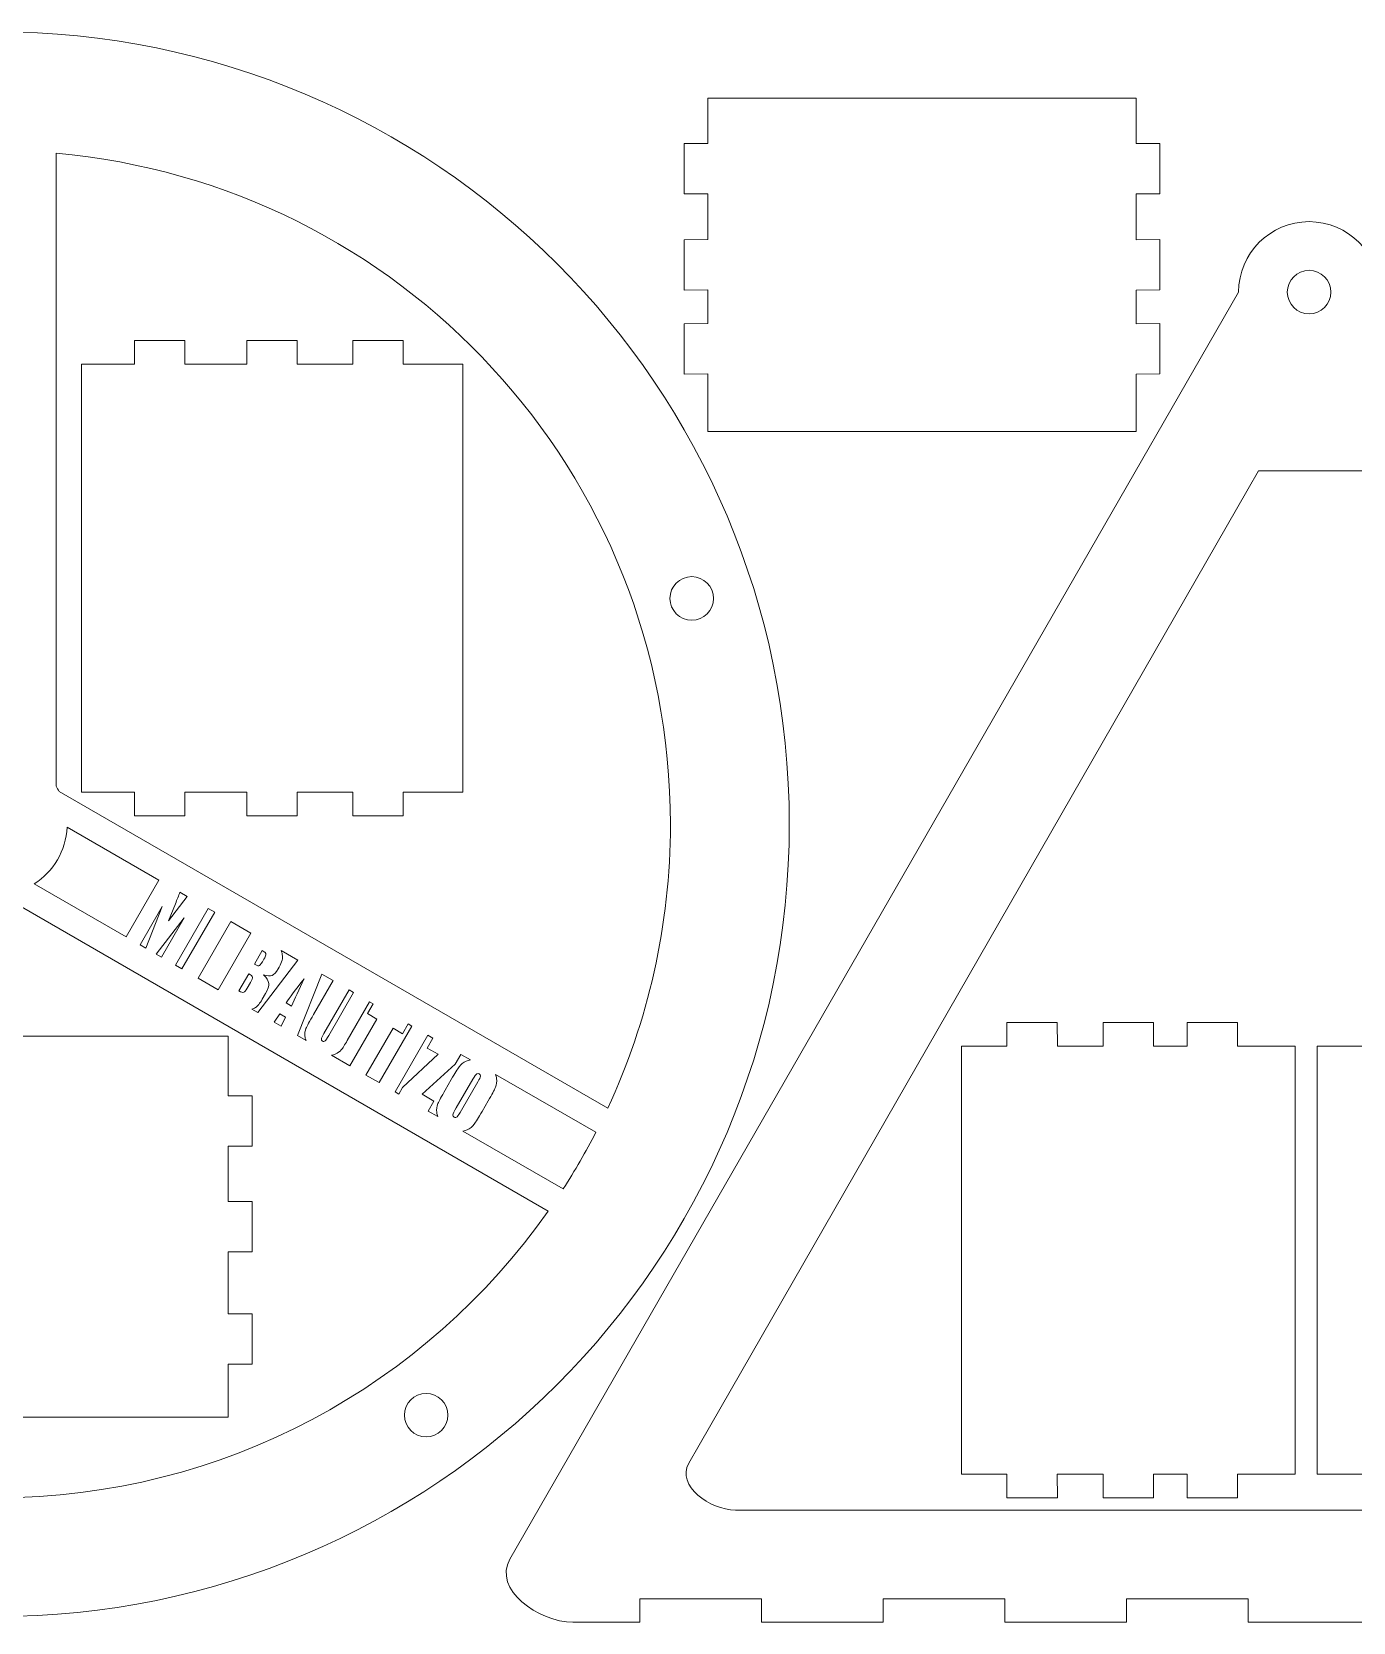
# Model space of a CAD drawing. Header units: millimetres. Extents: x -535 to 505, y -208 to 234.
# Drawn here: x -430.1 to -263.4, y -207.5 to -6.8 of the extents above; entities that cross this region are included whole.
import ezdxf

# ---------------------------------------------------------------- set-up
doc = ezdxf.new("R2010")
doc.units = ezdxf.units.MM
doc.header["$MEASUREMENT"] = 0
doc.layers.add('Capa 1', color=7, linetype='Continuous')

msp = doc.modelspace()

# ---------------------------------------------------------------- linework, layer by layer
at = {"layer": 'Capa 1', "color": 250, "lineweight": 20}
for points, knots in [([(-434.5034, -6.7857), (-379.2749, -6.7857), (-334.5034, -51.5572), (-334.5034, -106.7857), (-334.5034, -106.7857), (-334.5034, -162.0142), (-379.2749, -206.7857), (-434.5034, -206.7857), (-434.5034, -206.7857), (-489.7319, -206.7857), (-534.5034, -162.0142), (-534.5034, -106.7857), (-534.5034, -106.7857), (-534.5034, -51.5572), (-489.7319, -6.7857), (-434.5034, -6.7857)], [0, 0, 0, 0, 0.2, 0.2, 0.2, 0.2, 0.4, 0.4, 0.4, 0.4, 0.6, 0.6, 0.6, 0.6, 1, 1, 1, 1]), ([(-427.0034, -22.1188), (-383.5728, -25.9165), (-349.5034, -62.3694), (-349.5034, -106.7857), (-349.5034, -106.7857), (-349.5034, -119.5946), (-352.3421, -131.7387), (-357.4161, -142.6317), (-357.4161, -142.6317), (-357.4161, -142.6317), (-426.6134, -102.6806), (-426.6134, -102.6806), (-426.6134, -102.6806), (-426.7338, -102.4497), (-426.8638, -102.2242), (-427.0034, -102.0057), (-427.0034, -102.0057), (-427.0034, -102.0057), (-427.0034, -22.1188), (-427.0034, -22.1188)], [0, 0, 0, 0, 0.16666667, 0.16666667, 0.16666667, 0.16666667, 0.33333333, 0.33333333, 0.33333333, 0.33333333, 0.5, 0.5, 0.5, 0.5, 0.66666667, 0.66666667, 0.66666667, 0.66666667, 1, 1, 1, 1]), ([(-260.0391, -39.6363), (-260.0391, -39.6363), (-169.7281, -199.5509), (-169.7281, -199.5509), (-169.7281, -199.5509), (-167.5793, -203.3557), (-173.304, -207.4963), (-177.6735, -207.4963), (-177.6735, -207.4963), (-177.6735, -207.4963), (-184.5402, -207.4963), (-184.5402, -207.4963), (-184.5402, -207.4963), (-184.5402, -207.4963), (-184.5402, -204.5385), (-184.5402, -204.5385), (-184.5402, -204.5385), (-184.5402, -204.5385), (-199.8862, -204.5385), (-199.8862, -204.5385), (-199.8862, -204.5385), (-199.8862, -204.5385), (-199.8862, -207.4963), (-199.8862, -207.4963), (-199.8862, -207.4963), (-199.8862, -207.4963), (-215.2322, -207.4963), (-215.2322, -207.4963), (-215.2322, -207.4963), (-215.2322, -207.4963), (-215.2322, -204.5385), (-215.2322, -204.5385), (-215.2322, -204.5385), (-215.2322, -204.5385), (-230.5782, -204.5385), (-230.5782, -204.5385), (-230.5782, -204.5385), (-230.5782, -204.5385), (-230.5782, -207.4963), (-230.5782, -207.4963), (-230.5782, -207.4963), (-230.5782, -207.4963), (-245.9242, -207.4963), (-245.9242, -207.4963), (-245.9242, -207.4963), (-245.9242, -207.4963), (-245.9242, -204.5385), (-245.9242, -204.5385), (-245.9242, -204.5385), (-245.9242, -204.5385), (-261.2702, -204.5385), (-261.2702, -204.5385), (-261.2702, -204.5385), (-261.2702, -204.5385), (-261.2702, -207.4963), (-261.2702, -207.4963), (-261.2702, -207.4963), (-261.2702, -207.4963), (-276.6162, -207.4963), (-276.6162, -207.4963), (-276.6162, -207.4963), (-276.6162, -207.4963), (-276.6162, -204.5385), (-276.6162, -204.5385), (-276.6162, -204.5385), (-276.6162, -204.5385), (-291.9622, -204.5385), (-291.9622, -204.5385), (-291.9622, -204.5385), (-291.9622, -204.5385), (-291.9622, -207.4963), (-291.9622, -207.4963), (-291.9622, -207.4963), (-291.9622, -207.4963), (-307.3082, -207.4963), (-307.3082, -207.4963), (-307.3082, -207.4963), (-307.3082, -207.4963), (-307.3082, -204.5385), (-307.3082, -204.5385), (-307.3082, -204.5385), (-307.3082, -204.5385), (-322.6542, -204.5385), (-322.6542, -204.5385), (-322.6542, -204.5385), (-322.6542, -204.5385), (-322.6542, -207.4963), (-322.6542, -207.4963), (-322.6542, -207.4963), (-322.6542, -207.4963), (-338.0002, -207.4963), (-338.0002, -207.4963), (-338.0002, -207.4963), (-338.0002, -207.4963), (-338.0002, -204.5385), (-338.0002, -204.5385), (-338.0002, -204.5385), (-338.0002, -204.5385), (-353.3462, -204.5385), (-353.3462, -204.5385), (-353.3462, -204.5385), (-353.3462, -204.5385), (-353.3462, -207.4963), (-353.3462, -207.4963), (-353.3462, -207.4963), (-353.3462, -207.4963), (-361.7976, -207.4963), (-361.7976, -207.4963), (-361.7976, -207.4963), (-366.1671, -207.4963), (-371.9208, -203.3397), (-369.743, -199.5509), (-369.743, -199.5509), (-369.743, -199.5509), (-277.8245, -39.6363), (-277.8245, -39.6363), (-277.8245, -39.6363), (-277.8245, -34.725), (-273.8431, -30.7436), (-268.9318, -30.7436), (-268.9318, -30.7436), (-264.0205, -30.7436), (-260.0391, -34.725), (-260.0391, -39.6363)], [0, 0, 0, 0, 0.03125, 0.03125, 0.03125, 0.03125, 0.0625, 0.0625, 0.0625, 0.0625, 0.09375, 0.09375, 0.09375, 0.09375, 0.125, 0.125, 0.125, 0.125, 0.15625, 0.15625, 0.15625, 0.15625, 0.1875, 0.1875, 0.1875, 0.1875, 0.21875, 0.21875, 0.21875, 0.21875, 0.25, 0.25, 0.25, 0.25, 0.28125, 0.28125, 0.28125, 0.28125, 0.3125, 0.3125, 0.3125, 0.3125, 0.34375, 0.34375, 0.34375, 0.34375, 0.375, 0.375, 0.375, 0.375, 0.40625, 0.40625, 0.40625, 0.40625, 0.4375, 0.4375, 0.4375, 0.4375, 0.46875, 0.46875, 0.46875, 0.46875, 0.5, 0.5, 0.5, 0.5, 0.53125, 0.53125, 0.53125, 0.53125, 0.5625, 0.5625, 0.5625, 0.5625, 0.59375, 0.59375, 0.59375, 0.59375, 0.625, 0.625, 0.625, 0.625, 0.65625, 0.65625, 0.65625, 0.65625, 0.6875, 0.6875, 0.6875, 0.6875, 0.71875, 0.71875, 0.71875, 0.71875, 0.75, 0.75, 0.75, 0.75, 0.78125, 0.78125, 0.78125, 0.78125, 0.8125, 0.8125, 0.8125, 0.8125, 0.84375, 0.84375, 0.84375, 0.84375, 0.875, 0.875, 0.875, 0.875, 0.90625, 0.90625, 0.90625, 0.90625, 0.9375, 0.9375, 0.9375, 0.9375, 1, 1, 1, 1]), ([(-268.9318, -36.8863), (-267.413, -36.8863), (-266.1818, -38.1175), (-266.1818, -39.6363), (-266.1818, -39.6363), (-266.1818, -41.1551), (-267.413, -42.3863), (-268.9318, -42.3863), (-268.9318, -42.3863), (-270.4506, -42.3863), (-271.6818, -41.1551), (-271.6818, -39.6363), (-271.6818, -39.6363), (-271.6818, -38.1175), (-270.4506, -36.8863), (-268.9318, -36.8863)], [0, 0, 0, 0, 0.2, 0.2, 0.2, 0.2, 0.4, 0.4, 0.4, 0.4, 0.6, 0.6, 0.6, 0.6, 1, 1, 1, 1]), ([(-275.3133, -62.1928), (-275.3133, -62.1928), (-262.1112, -62.1928), (-262.1112, -62.1928), (-262.1112, -62.1928), (-262.1112, -62.1928), (-192.2833, -187.4419), (-192.2833, -187.4419), (-192.2833, -187.4419), (-190.7039, -190.2747), (-194.9379, -193.3398), (-198.1812, -193.3398), (-198.1812, -193.3398), (-198.1812, -193.3398), (-341.2873, -193.3398), (-341.2873, -193.3398), (-341.2873, -193.3398), (-344.5306, -193.3398), (-348.7997, -190.2555), (-347.1852, -187.4419), (-347.1852, -187.4419), (-347.1852, -187.4419), (-275.3133, -62.1928), (-275.3133, -62.1928)], [0, 0, 0, 0, 0.14285714, 0.14285714, 0.14285714, 0.14285714, 0.28571429, 0.28571429, 0.28571429, 0.28571429, 0.42857143, 0.42857143, 0.42857143, 0.42857143, 0.57142857, 0.57142857, 0.57142857, 0.57142857, 0.71428571, 0.71428571, 0.71428571, 0.71428571, 1, 1, 1, 1]), ([(-346.811, -75.5427), (-345.2922, -75.5427), (-344.061, -76.7739), (-344.061, -78.2927), (-344.061, -78.2927), (-344.061, -79.8115), (-345.2922, -81.0427), (-346.811, -81.0427), (-346.811, -81.0427), (-348.3298, -81.0427), (-349.561, -79.8115), (-349.561, -78.2927), (-349.561, -78.2927), (-349.561, -76.7739), (-348.3298, -75.5427), (-346.811, -75.5427)], [0, 0, 0, 0, 0.2, 0.2, 0.2, 0.2, 0.4, 0.4, 0.4, 0.4, 0.6, 0.6, 0.6, 0.6, 1, 1, 1, 1]), ([(-425.6186, -107.1497), (-425.7399, -110.1586), (-427.3555, -112.7824), (-429.7441, -114.2986), (-429.7441, -114.2986), (-429.7441, -114.2986), (-418.1522, -120.9912), (-418.1522, -120.9912), (-418.1522, -120.9912), (-418.1522, -120.9912), (-414.0253, -113.8431), (-414.0253, -113.8431), (-414.0253, -113.8431), (-414.0253, -113.8431), (-425.6186, -107.1497), (-425.6186, -107.1497)], [0, 0, 0, 0, 0.2, 0.2, 0.2, 0.2, 0.4, 0.4, 0.4, 0.4, 0.6, 0.6, 0.6, 0.6, 1, 1, 1, 1]), ([(-364.9258, -155.6164), (-380.3046, -177.4899), (-405.7333, -191.7857), (-434.5034, -191.7857), (-434.5034, -191.7857), (-462.9957, -191.7857), (-488.2111, -177.7649), (-503.6336, -156.2485), (-503.6336, -156.2485), (-503.6336, -156.2485), (-434.8092, -115.6726), (-434.8092, -115.6726), (-434.8092, -115.6726), (-434.7076, -115.6761), (-434.6057, -115.6784), (-434.5033, -115.6784), (-434.5033, -115.6784), (-434.3734, -115.6784), (-434.2444, -115.675), (-434.1159, -115.6695), (-434.1159, -115.6695), (-434.1159, -115.6695), (-364.9258, -155.6164), (-364.9258, -155.6164)], [0, 0, 0, 0, 0.14285714, 0.14285714, 0.14285714, 0.14285714, 0.28571429, 0.28571429, 0.28571429, 0.28571429, 0.42857143, 0.42857143, 0.42857143, 0.42857143, 0.57142857, 0.57142857, 0.57142857, 0.57142857, 0.71428571, 0.71428571, 0.71428571, 0.71428571, 1, 1, 1, 1]), ([(-411.368, -115.3774), (-411.5371, -115.809), (-411.7315, -116.2938), (-411.95, -116.8296), (-411.95, -116.8296), (-411.95, -116.8296), (-412.8018, -118.9661), (-412.8018, -118.9661), (-412.8018, -118.9661), (-412.8018, -118.9661), (-410.4693, -115.8962), (-410.4693, -115.8962), (-410.4693, -115.8962), (-410.4693, -115.8962), (-411.368, -115.3774), (-411.368, -115.3774)], [0, 0, 0, 0, 0.2, 0.2, 0.2, 0.2, 0.4, 0.4, 0.4, 0.4, 0.6, 0.6, 0.6, 0.6, 1, 1, 1, 1]), ([(-416.3853, -122.0113), (-416.3853, -122.0113), (-415.6834, -122.4166), (-415.6834, -122.4166), (-415.6834, -122.4166), (-415.6834, -122.4166), (-413.5976, -117.1936), (-413.5976, -117.1936), (-413.5976, -117.1936), (-413.5976, -117.1936), (-416.3853, -122.0113), (-416.3853, -122.0113)], [0, 0, 0, 0, 0.25, 0.25, 0.25, 0.25, 0.5, 0.5, 0.5, 0.5, 1, 1, 1, 1]), ([(-406.9895, -117.9054), (-406.9895, -117.9054), (-407.8026, -117.4359), (-407.8026, -117.4359), (-407.8026, -117.4359), (-407.8026, -117.4359), (-411.9295, -124.584), (-411.9295, -124.584), (-411.9295, -124.584), (-411.9295, -124.584), (-411.1163, -125.0534), (-411.1163, -125.0534), (-411.1163, -125.0534), (-411.1163, -125.0534), (-406.9895, -117.9054), (-406.9895, -117.9054)], [0, 0, 0, 0, 0.2, 0.2, 0.2, 0.2, 0.4, 0.4, 0.4, 0.4, 0.6, 0.6, 0.6, 0.6, 1, 1, 1, 1]), ([(-414.3622, -123.1794), (-414.3622, -123.1794), (-413.6964, -123.5638), (-413.6964, -123.5638), (-413.6964, -123.5638), (-413.6964, -123.5638), (-410.8499, -118.6228), (-410.8499, -118.6228), (-410.8499, -118.6228), (-410.8499, -118.6228), (-414.3622, -123.1794), (-414.3622, -123.1794)], [0, 0, 0, 0, 0.25, 0.25, 0.25, 0.25, 0.5, 0.5, 0.5, 0.5, 1, 1, 1, 1]), ([(-402.4302, -120.5376), (-402.4302, -120.5376), (-404.9675, -119.0727), (-404.9675, -119.0727), (-404.9675, -119.0727), (-404.9675, -119.0727), (-409.0944, -126.2207), (-409.0944, -126.2207), (-409.0944, -126.2207), (-409.0944, -126.2207), (-406.5571, -127.6857), (-406.5571, -127.6857), (-406.5571, -127.6857), (-406.5571, -127.6857), (-402.4302, -120.5376), (-402.4302, -120.5376)], [0, 0, 0, 0, 0.2, 0.2, 0.2, 0.2, 0.4, 0.4, 0.4, 0.4, 0.6, 0.6, 0.6, 0.6, 1, 1, 1, 1]), ([(-396.4891, -123.9678), (-396.4891, -123.9678), (-398.6213, -122.7367), (-398.6213, -122.7367), (-398.6213, -122.7367), (-398.5159, -122.942), (-398.4553, -123.1713), (-398.4388, -123.424), (-398.4388, -123.424), (-398.4122, -123.8429), (-398.593, -124.3863), (-398.9802, -125.057), (-398.9802, -125.057), (-399.2418, -125.5102), (-399.4944, -125.7852), (-399.7397, -125.8814), (-399.7397, -125.8814), (-399.986, -125.9792), (-400.3457, -125.9526), (-400.8202, -125.8072), (-400.8202, -125.8072), (-400.4137, -126.1837), (-400.1974, -126.5419), (-400.1713, -126.882), (-400.1713, -126.882), (-400.1461, -127.2238), (-400.2789, -127.6465), (-400.5718, -128.1537), (-400.5718, -128.1537), (-400.5718, -128.1537), (-400.9874, -128.8735), (-400.9874, -128.8735), (-400.9874, -128.8735), (-401.2906, -129.3986), (-401.5749, -129.7514), (-401.8407, -129.9359), (-401.8407, -129.9359), (-401.992, -130.0405), (-402.1515, -130.1061), (-402.3192, -130.1324), (-402.3192, -130.1324), (-402.3192, -130.1324), (-401.5587, -130.5714), (-401.5587, -130.5714), (-401.5587, -130.5714), (-401.5587, -130.5714), (-396.4891, -123.9678), (-396.4891, -123.9678)], [0, 0, 0, 0, 0.07692308, 0.07692308, 0.07692308, 0.07692308, 0.15384615, 0.15384615, 0.15384615, 0.15384615, 0.23076923, 0.23076923, 0.23076923, 0.23076923, 0.30769231, 0.30769231, 0.30769231, 0.30769231, 0.38461538, 0.38461538, 0.38461538, 0.38461538, 0.46153846, 0.46153846, 0.46153846, 0.46153846, 0.53846154, 0.53846154, 0.53846154, 0.53846154, 0.61538462, 0.61538462, 0.61538462, 0.61538462, 0.69230769, 0.69230769, 0.69230769, 0.69230769, 0.76923077, 0.76923077, 0.76923077, 0.76923077, 0.84615385, 0.84615385, 0.84615385, 0.84615385, 1, 1, 1, 1]), ([(-400.9927, -122.7173), (-400.9927, -122.7173), (-401.9901, -124.4448), (-401.9901, -124.4448), (-401.9901, -124.4448), (-401.9031, -124.4905), (-401.8367, -124.5268), (-401.7893, -124.5542), (-401.7893, -124.5542), (-401.5963, -124.6656), (-401.4437, -124.6883), (-401.3355, -124.622), (-401.3355, -124.622), (-401.2249, -124.555), (-401.0372, -124.2904), (-400.7719, -123.8307), (-400.7719, -123.8307), (-400.6311, -123.5869), (-400.5541, -123.4046), (-400.5417, -123.281), (-400.5417, -123.281), (-400.5301, -123.1588), (-400.5514, -123.0637), (-400.6067, -122.9969), (-400.6067, -122.9969), (-400.6629, -122.9317), (-400.7917, -122.8377), (-400.9927, -122.7173)], [0, 0, 0, 0, 0.125, 0.125, 0.125, 0.125, 0.25, 0.25, 0.25, 0.25, 0.375, 0.375, 0.375, 0.375, 0.5, 0.5, 0.5, 0.5, 0.625, 0.625, 0.625, 0.625, 0.75, 0.75, 0.75, 0.75, 1, 1, 1, 1]), ([(-402.6872, -125.652), (-402.6872, -125.652), (-403.9452, -127.8311), (-403.9452, -127.8311), (-403.9452, -127.8311), (-403.6614, -127.9817), (-403.4576, -128.0406), (-403.3344, -128.0048), (-403.3344, -128.0048), (-403.2112, -127.969), (-403.0594, -127.7927), (-402.8781, -127.4788), (-402.8781, -127.4788), (-402.8781, -127.4788), (-402.4588, -126.7524), (-402.4588, -126.7524), (-402.4588, -126.7524), (-402.266, -126.4186), (-402.1841, -126.1977), (-402.2114, -126.0859), (-402.2114, -126.0859), (-402.2394, -125.976), (-402.3984, -125.8319), (-402.6872, -125.652)], [0, 0, 0, 0, 0.14285714, 0.14285714, 0.14285714, 0.14285714, 0.28571429, 0.28571429, 0.28571429, 0.28571429, 0.42857143, 0.42857143, 0.42857143, 0.42857143, 0.57142857, 0.57142857, 0.57142857, 0.57142857, 0.71428571, 0.71428571, 0.71428571, 0.71428571, 1, 1, 1, 1]), ([(-397.3032, -129.7421), (-396.8915, -128.8061), (-396.3639, -127.6581), (-395.721, -126.2953), (-395.721, -126.2953), (-396.782, -127.6719), (-397.5369, -128.6887), (-397.9885, -129.3463), (-397.9885, -129.3463), (-397.9885, -129.3463), (-397.3032, -129.7421), (-397.3032, -129.7421)], [0, 0, 0, 0, 0.25, 0.25, 0.25, 0.25, 0.5, 0.5, 0.5, 0.5, 1, 1, 1, 1]), ([(-392.0555, -126.5275), (-392.0555, -126.5275), (-393.4812, -125.7043), (-393.4812, -125.7043), (-393.4812, -125.7043), (-393.4812, -125.7043), (-396.5448, -133.4662), (-396.5448, -133.4662), (-396.5448, -133.4662), (-396.5448, -133.4662), (-395.4574, -134.094), (-395.4574, -134.094), (-395.4574, -134.094), (-395.5443, -133.9022), (-395.5969, -133.712), (-395.6151, -133.5238), (-395.6151, -133.5238), (-395.6491, -133.1748), (-395.602, -132.8552), (-395.4768, -132.5631), (-395.4768, -132.5631), (-395.3502, -132.272), (-395.0342, -131.6867), (-394.5289, -130.8115), (-394.5289, -130.8115), (-394.5289, -130.8115), (-392.0555, -126.5275), (-392.0555, -126.5275)], [0, 0, 0, 0, 0.125, 0.125, 0.125, 0.125, 0.25, 0.25, 0.25, 0.25, 0.375, 0.375, 0.375, 0.375, 0.5, 0.5, 0.5, 0.5, 0.625, 0.625, 0.625, 0.625, 0.75, 0.75, 0.75, 0.75, 1, 1, 1, 1]), ([(-389.4642, -128.0235), (-389.4642, -128.0235), (-390.0336, -127.6948), (-390.0336, -127.6948), (-390.0336, -127.6948), (-390.0336, -127.6948), (-393.2154, -133.2058), (-393.2154, -133.2058), (-393.2154, -133.2058), (-393.4109, -133.5444), (-393.5185, -133.7723), (-393.5363, -133.8864), (-393.5363, -133.8864), (-393.5551, -134.0021), (-393.5089, -134.0921), (-393.3992, -134.1554), (-393.3992, -134.1554), (-393.275, -134.2271), (-393.1629, -134.222), (-393.0674, -134.1396), (-393.0674, -134.1396), (-392.971, -134.0558), (-392.8114, -133.8208), (-392.5885, -133.4347), (-392.5885, -133.4347), (-392.5885, -133.4347), (-389.4642, -128.0235), (-389.4642, -128.0235)], [0, 0, 0, 0, 0.125, 0.125, 0.125, 0.125, 0.25, 0.25, 0.25, 0.25, 0.375, 0.375, 0.375, 0.375, 0.5, 0.5, 0.5, 0.5, 0.625, 0.625, 0.625, 0.625, 0.75, 0.75, 0.75, 0.75, 1, 1, 1, 1]), ([(-387.0024, -129.4449), (-387.0024, -129.4449), (-387.4424, -129.1908), (-387.4424, -129.1908), (-387.4424, -129.1908), (-387.4424, -129.1908), (-390.2586, -134.0688), (-390.2586, -134.0688), (-390.2586, -134.0688), (-390.5986, -134.6576), (-390.8571, -135.0602), (-391.0318, -135.2757), (-391.0318, -135.2757), (-391.2088, -135.4919), (-391.4635, -135.672), (-391.796, -135.8137), (-391.796, -135.8137), (-391.9422, -135.8765), (-392.0933, -135.9208), (-392.2489, -135.9464), (-392.2489, -135.9464), (-392.2489, -135.9464), (-389.9318, -137.2843), (-389.9318, -137.2843), (-389.9318, -137.2843), (-389.9318, -137.2843), (-386.5196, -131.3744), (-386.5196, -131.3744), (-386.5196, -131.3744), (-386.5196, -131.3744), (-387.7171, -130.683), (-387.7171, -130.683), (-387.7171, -130.683), (-387.7171, -130.683), (-387.0024, -129.4449), (-387.0024, -129.4449)], [0, 0, 0, 0, 0.1, 0.1, 0.1, 0.1, 0.2, 0.2, 0.2, 0.2, 0.3, 0.3, 0.3, 0.3, 0.4, 0.4, 0.4, 0.4, 0.5, 0.5, 0.5, 0.5, 0.6, 0.6, 0.6, 0.6, 0.7, 0.7, 0.7, 0.7, 0.8, 0.8, 0.8, 0.8, 1, 1, 1, 1]), ([(-399.4859, -131.7682), (-399.4859, -131.7682), (-398.5864, -132.2876), (-398.5864, -132.2876), (-398.5864, -132.2876), (-398.5864, -132.2876), (-398.0425, -131.1473), (-398.0425, -131.1473), (-398.0425, -131.1473), (-398.0425, -131.1473), (-398.7705, -130.727), (-398.7705, -130.727), (-398.7705, -130.727), (-398.7705, -130.727), (-399.4859, -131.7682), (-399.4859, -131.7682)], [0, 0, 0, 0, 0.2, 0.2, 0.2, 0.2, 0.4, 0.4, 0.4, 0.4, 0.6, 0.6, 0.6, 0.6, 1, 1, 1, 1]), ([(-382.134, -132.2557), (-382.134, -132.2557), (-382.5953, -131.9893), (-382.5953, -131.9893), (-382.5953, -131.9893), (-382.5953, -131.9893), (-383.3101, -133.2274), (-383.3101, -133.2274), (-383.3101, -133.2274), (-383.3101, -133.2274), (-384.4977, -132.5418), (-384.4977, -132.5418), (-384.4977, -132.5418), (-384.4977, -132.5418), (-387.9097, -138.4517), (-387.9097, -138.4517), (-387.9097, -138.4517), (-387.9097, -138.4517), (-386.2609, -139.4037), (-386.2609, -139.4037), (-386.2609, -139.4037), (-386.2609, -139.4037), (-382.134, -132.2557), (-382.134, -132.2557)], [0, 0, 0, 0, 0.14285714, 0.14285714, 0.14285714, 0.14285714, 0.28571429, 0.28571429, 0.28571429, 0.28571429, 0.42857143, 0.42857143, 0.42857143, 0.42857143, 0.57142857, 0.57142857, 0.57142857, 0.57142857, 0.71428571, 0.71428571, 0.71428571, 0.71428571, 1, 1, 1, 1]), ([(-379.4627, -133.798), (-379.4627, -133.798), (-380.112, -133.423), (-380.112, -133.423), (-380.112, -133.423), (-380.112, -133.423), (-384.239, -140.571), (-384.239, -140.571), (-384.239, -140.571), (-384.239, -140.571), (-383.776, -140.8384), (-383.776, -140.8384), (-383.776, -140.8384), (-383.776, -140.8384), (-383.3011, -140.0159), (-383.3011, -140.0159), (-383.3011, -140.0159), (-383.3011, -140.0159), (-378.8081, -135.8266), (-378.8081, -135.8266), (-378.8081, -135.8266), (-378.8081, -135.8266), (-380.1774, -135.0361), (-380.1774, -135.0361), (-380.1774, -135.0361), (-380.1774, -135.0361), (-379.4627, -133.798), (-379.4627, -133.798)], [0, 0, 0, 0, 0.125, 0.125, 0.125, 0.125, 0.25, 0.25, 0.25, 0.25, 0.375, 0.375, 0.375, 0.375, 0.5, 0.5, 0.5, 0.5, 0.625, 0.625, 0.625, 0.625, 0.75, 0.75, 0.75, 0.75, 1, 1, 1, 1]), ([(-374.7167, -136.5381), (-374.7167, -136.5381), (-375.929, -135.838), (-375.929, -135.838), (-375.929, -135.838), (-375.929, -135.838), (-376.6439, -137.0762), (-376.6439, -137.0762), (-376.6439, -137.0762), (-376.6439, -137.0762), (-380.8324, -140.8742), (-380.8324, -140.8742), (-380.8324, -140.8742), (-380.8324, -140.8742), (-379.3356, -141.7384), (-379.3356, -141.7384), (-379.3356, -141.7384), (-379.3356, -141.7384), (-380.056, -142.9861), (-380.056, -142.9861), (-380.056, -142.9861), (-380.056, -142.9861), (-378.8428, -143.6865), (-378.8428, -143.6865), (-378.8428, -143.6865), (-378.9125, -143.5142), (-378.9578, -143.3349), (-378.9785, -143.1486), (-378.9785, -143.1486), (-379.023, -142.7608), (-378.9715, -142.3958), (-378.8265, -142.0542), (-378.8265, -142.0542), (-378.6791, -141.7117), (-378.3755, -141.141), (-377.9147, -140.3427), (-377.9147, -140.3427), (-377.9147, -140.3427), (-377.1478, -139.0144), (-377.1478, -139.0144), (-377.1478, -139.0144), (-376.6973, -138.234), (-376.361, -137.6932), (-376.1363, -137.391), (-376.1363, -137.391), (-375.9124, -137.0863), (-375.627, -136.8562), (-375.279, -136.6994), (-375.279, -136.6994), (-375.1002, -136.6188), (-374.9127, -136.5651), (-374.7167, -136.5381)], [0, 0, 0, 0, 0.07142857, 0.07142857, 0.07142857, 0.07142857, 0.14285714, 0.14285714, 0.14285714, 0.14285714, 0.21428571, 0.21428571, 0.21428571, 0.21428571, 0.28571429, 0.28571429, 0.28571429, 0.28571429, 0.35714286, 0.35714286, 0.35714286, 0.35714286, 0.42857143, 0.42857143, 0.42857143, 0.42857143, 0.5, 0.5, 0.5, 0.5, 0.57142857, 0.57142857, 0.57142857, 0.57142857, 0.64285714, 0.64285714, 0.64285714, 0.64285714, 0.71428571, 0.71428571, 0.71428571, 0.71428571, 0.78571429, 0.78571429, 0.78571429, 0.78571429, 0.85714286, 0.85714286, 0.85714286, 0.85714286, 1, 1, 1, 1]), ([(-373.802, -139.3167), (-373.5943, -138.9568), (-373.4806, -138.7148), (-373.4614, -138.5907), (-373.4614, -138.5907), (-373.443, -138.4683), (-373.4939, -138.3713), (-373.6149, -138.3014), (-373.6149, -138.3014), (-373.7179, -138.2419), (-373.8201, -138.2374), (-373.923, -138.2872), (-373.923, -138.2872), (-374.0232, -138.3361), (-374.1899, -138.5605), (-374.4203, -138.9597), (-374.4203, -138.9597), (-374.4203, -138.9597), (-376.5124, -142.5832), (-376.5124, -142.5832), (-376.5124, -142.5832), (-376.772, -143.033), (-376.9146, -143.3215), (-376.939, -143.447), (-376.939, -143.447), (-376.9645, -143.5741), (-376.9112, -143.6747), (-376.7804, -143.7502), (-376.7804, -143.7502), (-376.6463, -143.8277), (-376.5246, -143.8172), (-376.4172, -143.7179), (-376.4172, -143.7179), (-376.3096, -143.6186), (-376.1245, -143.3393), (-375.861, -142.8829), (-375.861, -142.8829), (-375.861, -142.8829), (-373.802, -139.3167), (-373.802, -139.3167)], [0, 0, 0, 0, 0.09090909, 0.09090909, 0.09090909, 0.09090909, 0.18181818, 0.18181818, 0.18181818, 0.18181818, 0.27272727, 0.27272727, 0.27272727, 0.27272727, 0.36363636, 0.36363636, 0.36363636, 0.36363636, 0.45454545, 0.45454545, 0.45454545, 0.45454545, 0.54545455, 0.54545455, 0.54545455, 0.54545455, 0.63636364, 0.63636364, 0.63636364, 0.63636364, 0.72727273, 0.72727273, 0.72727273, 0.72727273, 0.81818182, 0.81818182, 0.81818182, 0.81818182, 1, 1, 1, 1]), ([(-358.9011, -145.6692), (-360.1654, -148.1226), (-361.5461, -150.506), (-363.0349, -152.8132), (-363.0349, -152.8132), (-363.0349, -152.8132), (-375.6834, -145.5107), (-375.6834, -145.5107), (-375.6834, -145.5107), (-375.4875, -145.4836), (-375.3, -145.4301), (-375.1212, -145.3494), (-375.1212, -145.3494), (-374.7732, -145.1926), (-374.4878, -144.9626), (-374.2639, -144.6578), (-374.2639, -144.6578), (-374.0392, -144.3556), (-373.7029, -143.8147), (-373.2525, -143.0344), (-373.2525, -143.0344), (-373.2525, -143.0344), (-372.4856, -141.7062), (-372.4856, -141.7062), (-372.4856, -141.7062), (-372.0247, -140.9078), (-371.7213, -140.3369), (-371.5738, -139.9946), (-371.5738, -139.9946), (-371.4289, -139.653), (-371.3774, -139.2879), (-371.4218, -138.9002), (-371.4218, -138.9002), (-371.4423, -138.7138), (-371.4877, -138.5344), (-371.5574, -138.362), (-371.5574, -138.362), (-371.5574, -138.362), (-358.9011, -145.6692), (-358.9011, -145.6692)], [0, 0, 0, 0, 0.09090909, 0.09090909, 0.09090909, 0.09090909, 0.18181818, 0.18181818, 0.18181818, 0.18181818, 0.27272727, 0.27272727, 0.27272727, 0.27272727, 0.36363636, 0.36363636, 0.36363636, 0.36363636, 0.45454545, 0.45454545, 0.45454545, 0.45454545, 0.54545455, 0.54545455, 0.54545455, 0.54545455, 0.63636364, 0.63636364, 0.63636364, 0.63636364, 0.72727273, 0.72727273, 0.72727273, 0.72727273, 0.81818182, 0.81818182, 0.81818182, 0.81818182, 1, 1, 1, 1]), ([(-380.3173, -178.6164), (-378.7985, -178.6164), (-377.5673, -179.8476), (-377.5673, -181.3664), (-377.5673, -181.3664), (-377.5673, -182.8852), (-378.7985, -184.1164), (-380.3173, -184.1164), (-380.3173, -184.1164), (-381.8361, -184.1164), (-383.0673, -182.8852), (-383.0673, -181.3664), (-383.0673, -181.3664), (-383.0673, -179.8476), (-381.8361, -178.6164), (-380.3173, -178.6164)], [0, 0, 0, 0, 0.2, 0.2, 0.2, 0.2, 0.4, 0.4, 0.4, 0.4, 0.6, 0.6, 0.6, 0.6, 1, 1, 1, 1])]:
    msp.add_open_spline(points, degree=3, knots=knots, dxfattribs=at)
at = {"layer": 'Capa 1', "color": 250, "lineweight": 9}
for points in [[(-344.7683, -15.1551), (-344.7683, -15.1551), (-290.7682, -15.1551), (-290.7682, -15.1551), (-290.7682, -15.1551), (-290.7682, -15.1551), (-290.7682, -20.8892), (-290.7682, -20.8892), (-290.7682, -20.8892), (-290.7682, -20.8892), (-287.7676, -20.8781), (-287.7676, -20.8781), (-287.7676, -20.8781), (-287.7676, -20.8781), (-287.7677, -27.2285), (-287.7677, -27.2285), (-287.7677, -27.2285), (-287.7677, -27.2285), (-290.7682, -27.2396), (-290.7682, -27.2396), (-290.7682, -27.2396), (-290.7682, -27.2396), (-290.7682, -33.0248), (-290.7682, -33.0248), (-290.7682, -33.0248), (-290.7682, -33.0248), (-287.7679, -33.0138), (-287.7679, -33.0138), (-287.7679, -33.0138), (-287.7679, -33.0138), (-287.768, -39.3642), (-287.768, -39.3642), (-287.768, -39.3642), (-287.768, -39.3642), (-290.7682, -39.3752), (-290.7682, -39.3752), (-290.7682, -39.3752), (-290.7682, -39.3752), (-290.7682, -43.6265), (-290.7682, -43.6265), (-290.7682, -43.6265), (-290.7682, -43.6265), (-287.7674, -43.6154), (-287.7674, -43.6154), (-287.7674, -43.6154), (-287.7674, -43.6154), (-287.7676, -49.9658), (-287.7676, -49.9658), (-287.7676, -49.9658), (-287.7676, -49.9658), (-290.7682, -49.9769), (-290.7682, -49.9769), (-290.7682, -49.9769), (-290.7682, -49.9769), (-290.7682, -57.2315), (-290.7682, -57.2315), (-290.7682, -57.2315), (-290.7682, -57.2315), (-344.7683, -57.2315), (-344.7683, -57.2315), (-344.7683, -57.2315), (-344.7683, -57.2315), (-344.7683, -49.9658), (-344.7683, -49.9658), (-344.7683, -49.9658), (-344.7683, -49.9658), (-347.7683, -49.9768), (-347.7683, -49.9768), (-347.7683, -49.9768), (-347.7683, -49.9768), (-347.7682, -43.6265), (-347.7682, -43.6265), (-347.7682, -43.6265), (-347.7682, -43.6265), (-344.7683, -43.6154), (-344.7683, -43.6154), (-344.7683, -43.6154), (-344.7683, -43.6154), (-344.7683, -39.3642), (-344.7683, -39.3642), (-344.7683, -39.3642), (-344.7683, -39.3642), (-347.7688, -39.3752), (-347.7688, -39.3752), (-347.7688, -39.3752), (-347.7688, -39.3752), (-347.7687, -33.0248), (-347.7687, -33.0248), (-347.7687, -33.0248), (-347.7687, -33.0248), (-344.7683, -33.0138), (-344.7683, -33.0138), (-344.7683, -33.0138), (-344.7683, -33.0138), (-344.7683, -27.2285), (-344.7683, -27.2285), (-344.7683, -27.2285), (-344.7683, -27.2285), (-347.7684, -27.2396), (-347.7684, -27.2396), (-347.7684, -27.2396), (-347.7684, -27.2396), (-347.7684, -20.8892), (-347.7684, -20.8892), (-347.7684, -20.8892), (-347.7684, -20.8892), (-344.7683, -20.8781), (-344.7683, -20.8781), (-344.7683, -20.8781), (-344.7683, -20.8781), (-344.7683, -15.1551), (-344.7683, -15.1551)], [(-389.5746, -48.7399), (-389.5746, -48.7399), (-396.574, -48.7415), (-396.574, -48.7415), (-396.574, -48.7415), (-396.574, -48.7415), (-396.5849, -45.7392), (-396.5849, -45.7392), (-396.5849, -45.7392), (-396.5849, -45.7392), (-402.9353, -45.7392), (-402.9353, -45.7392), (-402.9353, -45.7392), (-402.9353, -45.7392), (-402.9243, -48.74), (-402.9243, -48.74), (-402.9243, -48.74), (-402.9243, -48.74), (-410.741, -48.74), (-410.741, -48.74), (-410.741, -48.74), (-410.741, -48.74), (-410.752, -45.7392), (-410.752, -45.7392), (-410.752, -45.7392), (-410.752, -45.7392), (-417.1024, -45.7392), (-417.1024, -45.7392), (-417.1024, -45.7392), (-417.1024, -45.7392), (-417.0914, -48.7399), (-417.0914, -48.7399), (-417.0914, -48.7399), (-417.0914, -48.7399), (-423.8074, -48.74), (-423.8074, -48.74), (-423.8074, -48.74), (-423.8074, -48.74), (-423.8074, -102.74), (-423.8074, -102.74), (-423.8074, -102.74), (-423.8074, -102.74), (-417.1024, -102.74), (-417.1024, -102.74), (-417.1024, -102.74), (-417.1024, -102.74), (-417.0914, -105.7407), (-417.0914, -105.7407), (-417.0914, -105.7407), (-417.0914, -105.7407), (-410.741, -105.7408), (-410.741, -105.7408), (-410.741, -105.7408), (-410.741, -105.7408), (-410.752, -102.74), (-410.752, -102.74), (-410.752, -102.74), (-410.752, -102.74), (-402.9353, -102.74), (-402.9353, -102.74), (-402.9353, -102.74), (-402.9353, -102.74), (-402.9243, -105.7408), (-402.9243, -105.7408), (-402.9243, -105.7408), (-402.9243, -105.7408), (-396.574, -105.7408), (-396.574, -105.7408), (-396.574, -105.7408), (-396.574, -105.7408), (-396.5849, -102.74), (-396.5849, -102.74), (-396.5849, -102.74), (-396.5849, -102.74), (-389.5856, -102.74), (-389.5856, -102.74), (-389.5856, -102.74), (-389.5856, -102.74), (-389.5746, -105.7407), (-389.5746, -105.7407), (-389.5746, -105.7407), (-389.5746, -105.7407), (-383.2242, -105.7408), (-383.2242, -105.7408), (-383.2242, -105.7408), (-383.2242, -105.7408), (-383.2352, -102.74), (-383.2352, -102.74), (-383.2352, -102.74), (-383.2352, -102.74), (-375.7019, -102.74), (-375.7019, -102.74), (-375.7019, -102.74), (-375.7019, -102.74), (-375.7019, -48.74), (-375.7019, -48.74), (-375.7019, -48.74), (-375.7019, -48.74), (-383.2242, -48.74), (-383.2242, -48.74), (-383.2242, -48.74), (-383.2242, -48.74), (-383.2352, -45.7392), (-383.2352, -45.7392), (-383.2352, -45.7392), (-383.2352, -45.7392), (-389.5856, -45.7392), (-389.5856, -45.7392), (-389.5856, -45.7392), (-389.5856, -45.7392), (-389.5746, -48.7399), (-389.5746, -48.7399)], [(-312.7762, -188.8173), (-312.7762, -188.8173), (-312.7762, -134.8172), (-312.7762, -134.8172), (-312.7762, -134.8172), (-312.7762, -134.8172), (-307.0421, -134.8172), (-307.0421, -134.8172), (-307.0421, -134.8172), (-307.0421, -134.8172), (-307.0532, -131.8166), (-307.0532, -131.8166), (-307.0532, -131.8166), (-307.0532, -131.8166), (-300.7028, -131.8167), (-300.7028, -131.8167), (-300.7028, -131.8167), (-300.7028, -131.8167), (-300.6917, -134.8172), (-300.6917, -134.8172), (-300.6917, -134.8172), (-300.6917, -134.8172), (-294.9065, -134.8172), (-294.9065, -134.8172), (-294.9065, -134.8172), (-294.9065, -134.8172), (-294.9175, -131.8169), (-294.9175, -131.8169), (-294.9175, -131.8169), (-294.9175, -131.8169), (-288.5671, -131.817), (-288.5671, -131.817), (-288.5671, -131.817), (-288.5671, -131.817), (-288.5561, -134.8172), (-288.5561, -134.8172), (-288.5561, -134.8172), (-288.5561, -134.8172), (-284.3048, -134.8172), (-284.3048, -134.8172), (-284.3048, -134.8172), (-284.3048, -134.8172), (-284.3159, -131.8164), (-284.3159, -131.8164), (-284.3159, -131.8164), (-284.3159, -131.8164), (-277.9655, -131.8166), (-277.9655, -131.8166), (-277.9655, -131.8166), (-277.9655, -131.8166), (-277.9544, -134.8172), (-277.9544, -134.8172), (-277.9544, -134.8172), (-277.9544, -134.8172), (-270.6998, -134.8172), (-270.6998, -134.8172), (-270.6998, -134.8172), (-270.6998, -134.8172), (-270.6998, -188.8173), (-270.6998, -188.8173), (-270.6998, -188.8173), (-270.6998, -188.8173), (-277.9655, -188.8173), (-277.9655, -188.8173), (-277.9655, -188.8173), (-277.9655, -188.8173), (-277.9545, -191.8173), (-277.9545, -191.8173), (-277.9545, -191.8173), (-277.9545, -191.8173), (-284.3048, -191.8172), (-284.3048, -191.8172), (-284.3048, -191.8172), (-284.3048, -191.8172), (-284.3159, -188.8173), (-284.3159, -188.8173), (-284.3159, -188.8173), (-284.3159, -188.8173), (-288.5671, -188.8173), (-288.5671, -188.8173), (-288.5671, -188.8173), (-288.5671, -188.8173), (-288.5561, -191.8178), (-288.5561, -191.8178), (-288.5561, -191.8178), (-288.5561, -191.8178), (-294.9065, -191.8177), (-294.9065, -191.8177), (-294.9065, -191.8177), (-294.9065, -191.8177), (-294.9175, -188.8173), (-294.9175, -188.8173), (-294.9175, -188.8173), (-294.9175, -188.8173), (-300.7028, -188.8173), (-300.7028, -188.8173), (-300.7028, -188.8173), (-300.7028, -188.8173), (-300.6917, -191.8174), (-300.6917, -191.8174), (-300.6917, -191.8174), (-300.6917, -191.8174), (-307.0421, -191.8174), (-307.0421, -191.8174), (-307.0421, -191.8174), (-307.0421, -191.8174), (-307.0532, -188.8173), (-307.0532, -188.8173), (-307.0532, -188.8173), (-307.0532, -188.8173), (-312.7762, -188.8173), (-312.7762, -188.8173)], [(-267.9029, -188.8173), (-267.9029, -188.8173), (-267.9029, -134.8172), (-267.9029, -134.8172), (-267.9029, -134.8172), (-267.9029, -134.8172), (-262.1688, -134.8172), (-262.1688, -134.8172), (-262.1688, -134.8172), (-262.1688, -134.8172), (-262.1799, -131.8166), (-262.1799, -131.8166), (-262.1799, -131.8166), (-262.1799, -131.8166), (-255.8295, -131.8167), (-255.8295, -131.8167), (-255.8295, -131.8167), (-255.8295, -131.8167), (-255.8184, -134.8172), (-255.8184, -134.8172), (-255.8184, -134.8172), (-255.8184, -134.8172), (-250.0332, -134.8172), (-250.0332, -134.8172), (-250.0332, -134.8172), (-250.0332, -134.8172), (-250.0442, -131.8169), (-250.0442, -131.8169), (-250.0442, -131.8169), (-250.0442, -131.8169), (-243.6938, -131.817), (-243.6938, -131.817), (-243.6938, -131.817), (-243.6938, -131.817), (-243.6828, -134.8172), (-243.6828, -134.8172), (-243.6828, -134.8172), (-243.6828, -134.8172), (-239.4315, -134.8172), (-239.4315, -134.8172), (-239.4315, -134.8172), (-239.4315, -134.8172), (-239.4426, -131.8164), (-239.4426, -131.8164), (-239.4426, -131.8164), (-239.4426, -131.8164), (-233.0922, -131.8166), (-233.0922, -131.8166), (-233.0922, -131.8166), (-233.0922, -131.8166), (-233.0811, -134.8172), (-233.0811, -134.8172), (-233.0811, -134.8172), (-233.0811, -134.8172), (-225.8265, -134.8172), (-225.8265, -134.8172), (-225.8265, -134.8172), (-225.8265, -134.8172), (-225.8265, -188.8173), (-225.8265, -188.8173), (-225.8265, -188.8173), (-225.8265, -188.8173), (-233.0922, -188.8173), (-233.0922, -188.8173), (-233.0922, -188.8173), (-233.0922, -188.8173), (-233.0812, -191.8173), (-233.0812, -191.8173), (-233.0812, -191.8173), (-233.0812, -191.8173), (-239.4315, -191.8172), (-239.4315, -191.8172), (-239.4315, -191.8172), (-239.4315, -191.8172), (-239.4426, -188.8173), (-239.4426, -188.8173), (-239.4426, -188.8173), (-239.4426, -188.8173), (-243.6938, -188.8173), (-243.6938, -188.8173), (-243.6938, -188.8173), (-243.6938, -188.8173), (-243.6828, -191.8178), (-243.6828, -191.8178), (-243.6828, -191.8178), (-243.6828, -191.8178), (-250.0332, -191.8177), (-250.0332, -191.8177), (-250.0332, -191.8177), (-250.0332, -191.8177), (-250.0442, -188.8173), (-250.0442, -188.8173), (-250.0442, -188.8173), (-250.0442, -188.8173), (-255.8295, -188.8173), (-255.8295, -188.8173), (-255.8295, -188.8173), (-255.8295, -188.8173), (-255.8184, -191.8174), (-255.8184, -191.8174), (-255.8184, -191.8174), (-255.8184, -191.8174), (-262.1688, -191.8174), (-262.1688, -191.8174), (-262.1688, -191.8174), (-262.1688, -191.8174), (-262.1799, -188.8173), (-262.1799, -188.8173), (-262.1799, -188.8173), (-262.1799, -188.8173), (-267.9029, -188.8173), (-267.9029, -188.8173)], [(-459.2846, -147.404), (-459.2846, -147.404), (-459.283, -154.4034), (-459.283, -154.4034), (-459.283, -154.4034), (-459.283, -154.4034), (-462.2853, -154.4143), (-462.2853, -154.4143), (-462.2853, -154.4143), (-462.2853, -154.4143), (-462.2853, -160.7647), (-462.2853, -160.7647), (-462.2853, -160.7647), (-462.2853, -160.7647), (-459.2845, -160.7537), (-459.2845, -160.7537), (-459.2845, -160.7537), (-459.2845, -160.7537), (-459.2845, -168.5704), (-459.2845, -168.5704), (-459.2845, -168.5704), (-459.2845, -168.5704), (-462.2853, -168.5814), (-462.2853, -168.5814), (-462.2853, -168.5814), (-462.2853, -168.5814), (-462.2853, -174.9318), (-462.2853, -174.9318), (-462.2853, -174.9318), (-462.2853, -174.9318), (-459.2846, -174.9208), (-459.2846, -174.9208), (-459.2846, -174.9208), (-459.2846, -174.9208), (-459.2845, -181.6368), (-459.2845, -181.6368), (-459.2845, -181.6368), (-459.2845, -181.6368), (-405.2845, -181.6368), (-405.2845, -181.6368), (-405.2845, -181.6368), (-405.2845, -181.6368), (-405.2845, -174.9318), (-405.2845, -174.9318), (-405.2845, -174.9318), (-405.2845, -174.9318), (-402.2838, -174.9208), (-402.2838, -174.9208), (-402.2838, -174.9208), (-402.2838, -174.9208), (-402.2837, -168.5704), (-402.2837, -168.5704), (-402.2837, -168.5704), (-402.2837, -168.5704), (-405.2845, -168.5814), (-405.2845, -168.5814), (-405.2845, -168.5814), (-405.2845, -168.5814), (-405.2845, -160.7647), (-405.2845, -160.7647), (-405.2845, -160.7647), (-405.2845, -160.7647), (-402.2837, -160.7537), (-402.2837, -160.7537), (-402.2837, -160.7537), (-402.2837, -160.7537), (-402.2837, -154.4034), (-402.2837, -154.4034), (-402.2837, -154.4034), (-402.2837, -154.4034), (-405.2845, -154.4143), (-405.2845, -154.4143), (-405.2845, -154.4143), (-405.2845, -154.4143), (-405.2845, -147.415), (-405.2845, -147.415), (-405.2845, -147.415), (-405.2845, -147.415), (-402.2838, -147.404), (-402.2838, -147.404), (-402.2838, -147.404), (-402.2838, -147.404), (-402.2837, -141.0536), (-402.2837, -141.0536), (-402.2837, -141.0536), (-402.2837, -141.0536), (-405.2845, -141.0646), (-405.2845, -141.0646), (-405.2845, -141.0646), (-405.2845, -141.0646), (-405.2845, -133.5313), (-405.2845, -133.5313), (-405.2845, -133.5313), (-405.2845, -133.5313), (-459.2845, -133.5313), (-459.2845, -133.5313), (-459.2845, -133.5313), (-459.2845, -133.5313), (-459.2845, -141.0536), (-459.2845, -141.0536), (-459.2845, -141.0536), (-459.2845, -141.0536), (-462.2853, -141.0646), (-462.2853, -141.0646), (-462.2853, -141.0646), (-462.2853, -141.0646), (-462.2853, -147.415), (-462.2853, -147.415), (-462.2853, -147.415), (-462.2853, -147.415), (-459.2846, -147.404), (-459.2846, -147.404)]]:
    msp.add_open_spline(points, degree=3, knots=[0, 0, 0, 0, 0.03448276, 0.03448276, 0.03448276, 0.03448276, 0.06896552, 0.06896552, 0.06896552, 0.06896552, 0.10344828, 0.10344828, 0.10344828, 0.10344828, 0.13793103, 0.13793103, 0.13793103, 0.13793103, 0.17241379, 0.17241379, 0.17241379, 0.17241379, 0.20689655, 0.20689655, 0.20689655, 0.20689655, 0.24137931, 0.24137931, 0.24137931, 0.24137931, 0.27586207, 0.27586207, 0.27586207, 0.27586207, 0.31034483, 0.31034483, 0.31034483, 0.31034483, 0.34482759, 0.34482759, 0.34482759, 0.34482759, 0.37931034, 0.37931034, 0.37931034, 0.37931034, 0.4137931, 0.4137931, 0.4137931, 0.4137931, 0.44827586, 0.44827586, 0.44827586, 0.44827586, 0.48275862, 0.48275862, 0.48275862, 0.48275862, 0.51724138, 0.51724138, 0.51724138, 0.51724138, 0.55172414, 0.55172414, 0.55172414, 0.55172414, 0.5862069, 0.5862069, 0.5862069, 0.5862069, 0.62068966, 0.62068966, 0.62068966, 0.62068966, 0.65517241, 0.65517241, 0.65517241, 0.65517241, 0.68965517, 0.68965517, 0.68965517, 0.68965517, 0.72413793, 0.72413793, 0.72413793, 0.72413793, 0.75862069, 0.75862069, 0.75862069, 0.75862069, 0.79310345, 0.79310345, 0.79310345, 0.79310345, 0.82758621, 0.82758621, 0.82758621, 0.82758621, 0.86206897, 0.86206897, 0.86206897, 0.86206897, 0.89655172, 0.89655172, 0.89655172, 0.89655172, 0.93103448, 0.93103448, 0.93103448, 0.93103448, 1, 1, 1, 1], dxfattribs=at)

doc.saveas('drawing.dxf')
